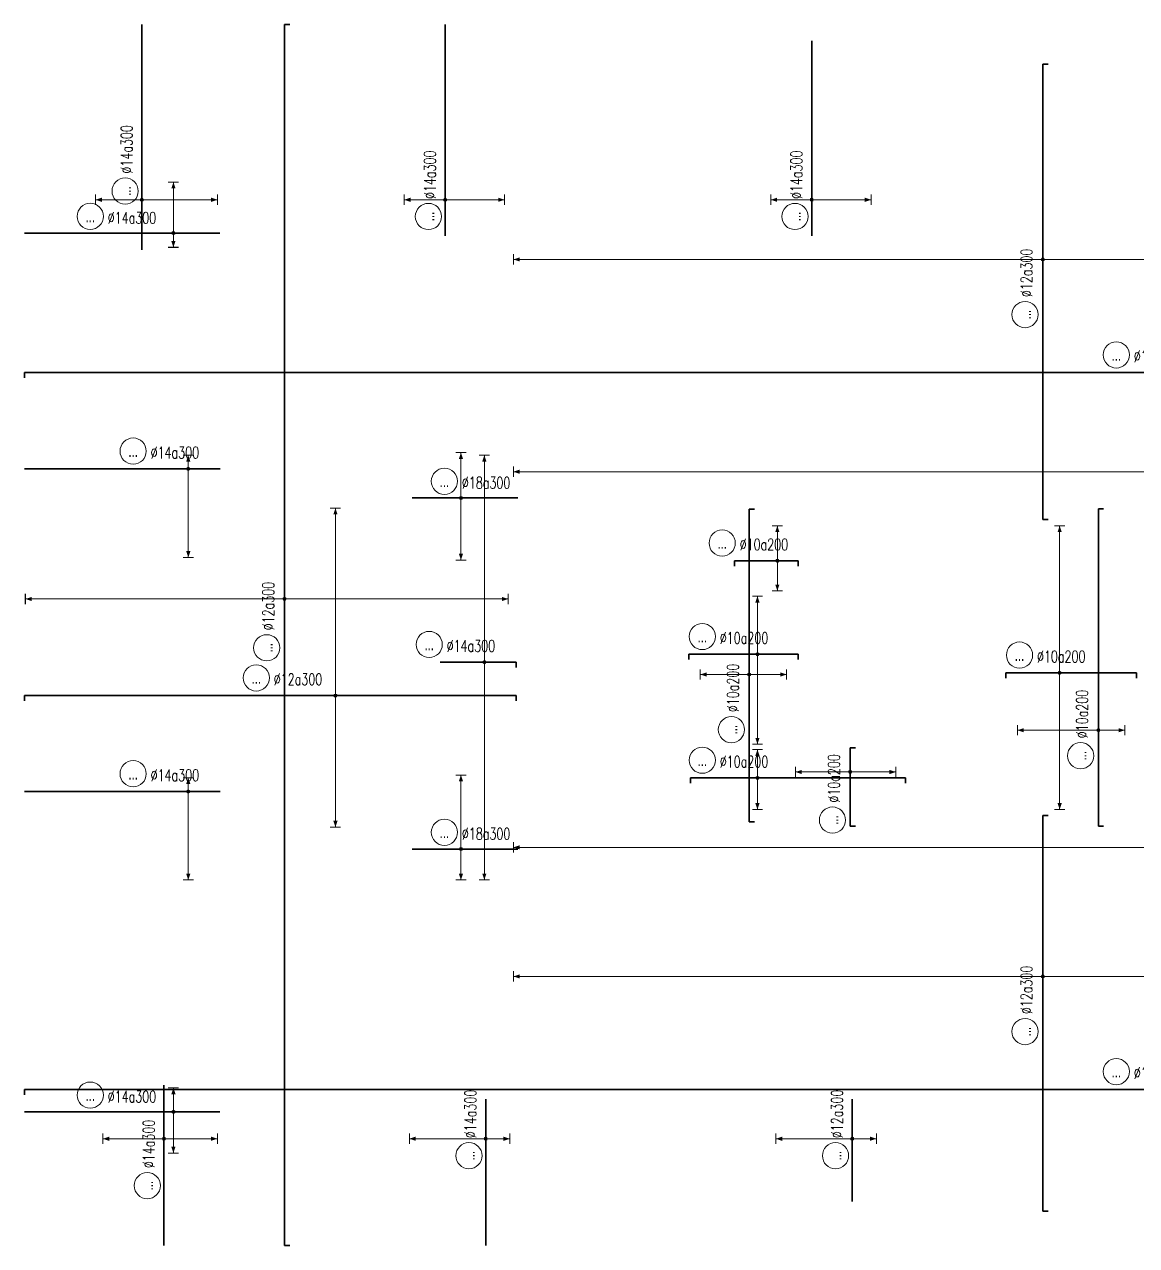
# Model space of a CAD drawing. Header units: millimetres. Extents: x 128150 to 589785, y -24154 to 43820.
# Drawn here: x 254300 to 285855, y 7300 to 41950 of the extents above; entities that cross this region are included whole.
import ezdxf
from ezdxf.enums import TextEntityAlignment as Align

# ---------------------------------------------------------------- set-up
doc = ezdxf.new("R2010")
doc.units = ezdxf.units.MM
doc.layers.get('0').update_dxf_attribs({"lineweight": 20})
for name, color, linetype, lineweight in [('NDC_S_DIM', 1, 'Continuous', 15), ('NDC_S_REBAR', 4, 'Continuous', 35), ('NDC_S_VN TEXT', 7, 'Continuous', 20)]:
    doc.layers.add(name, color=color, linetype=linetype, lineweight=lineweight)
doc.styles.add('ARIAL', font='arial.ttf', dxfattribs={"width": 0.7})
doc.styles.add('NDC_ROMANS', font='romans.shx', dxfattribs={"width": 0.7})

# ---------------------------------------------------------------- blocks, each defined once
blk = doc.blocks.new('*U25')
h = blk.add_hatch(color=6)
edge = h.paths.add_edge_path()
edge.add_arc((-75.12, 0), 0.3, 0, 360)
at = {"layer": 'NDC_S_DIM', "color": 6}
for q in [(-75.12, 48.62), (-75.12, -12.04)]:
    blk.add_line((-75.12, 0), q, dxfattribs=at)
for points in [[(-76.12, 48.62, 0.2, 0.2, 0), (-74.12, 48.62, 0, 0, 0)], [(-76.12, -12.04, 0.2, 0.2, 0), (-74.12, -12.04, 0, 0, 0)]]:
    blk.add_lwpolyline(points, format="xyseb", dxfattribs=at)
at = {"layer": 'NDC_S_DIM'}
blk.add_circle((-82.75, 3.36), 2.48, dxfattribs=at)
at = {"layer": 'NDC_S_DIM', "color": 6}
blk.add_circle((-75.12, 0), 0.3, dxfattribs=at)
for points in [[(-75.52, 47.42), (-75.12, 48.62), (-74.72, 47.42)], [(-75.52, -10.84), (-75.12, -12.04), (-74.72, -10.84)]]:
    blk.add_solid(points, dxfattribs=at)
at = {"layer": 'NDC_S_REBAR'}
for p, q in [((0, 0), (-289.29, 0)), ((-289.29, 0), (-289.29, -1)), ((0, 0), (137.51, 0)), ((137.51, 0), (137.51, -1)), ((-289.29, -1), (-289.29, -1)), ((137.51, -1), (137.51, -1))]:
    blk.add_line(p, q, dxfattribs=at)
at = {"layer": 'NDC_S_VN TEXT', "style": 'ARIAL', "width": 0.7}
blk.add_attdef('KHT', text='', height=2.2, dxfattribs=at).set_placement((-82.75, 3.36), align=Align.MIDDLE_CENTER)
at = {"layer": 'NDC_S_VN TEXT', "color": 3, "style": 'NDC_ROMANS', "width": 0.7}
blk.add_attdef('DKT', (-79.45, 1.98), '', height=2.2, dxfattribs=at)
blk = doc.blocks.new('*U26')
h = blk.add_hatch(color=6)
edge = h.paths.add_edge_path()
edge.add_arc((9.35, 0), 0.3, 0, 360)
at = {"layer": 'NDC_S_DIM', "color": 6}
for q in [(9.35, 35.47), (9.35, -24.86)]:
    blk.add_line((9.35, 0), q, dxfattribs=at)
for points in [[(8.35, 35.47, 0.2, 0.2, 0), (10.35, 35.47, 0, 0, 0)], [(8.35, -24.86, 0.2, 0.2, 0), (10.35, -24.86, 0, 0, 0)]]:
    blk.add_lwpolyline(points, format="xyseb", dxfattribs=at)
at = {"layer": 'NDC_S_DIM'}
blk.add_circle((-5.62, 3.36), 2.48, dxfattribs=at)
at = {"layer": 'NDC_S_DIM', "color": 6}
blk.add_circle((9.35, 0), 0.3, dxfattribs=at)
for points in [[(8.95, 34.27), (9.35, 35.47), (9.75, 34.27)], [(8.95, -23.66), (9.35, -24.86), (9.75, -23.66)]]:
    blk.add_solid(points, dxfattribs=at)
at = {"layer": 'NDC_S_REBAR'}
for p, q in [((0, 0), (-49.48, 0)), ((-49.48, 0), (-49.48, -1)), ((0, 0), (43.52, 0)), ((43.52, 0), (43.52, -1)), ((-49.48, -1), (-49.48, -1)), ((43.52, -1), (43.52, -1))]:
    blk.add_line(p, q, dxfattribs=at)
at = {"layer": 'NDC_S_VN TEXT', "style": 'ARIAL', "width": 0.7}
blk.add_attdef('KHT', text='', height=2.2, dxfattribs=at).set_placement((-5.62, 3.36), align=Align.MIDDLE_CENTER)
at = {"layer": 'NDC_S_VN TEXT', "color": 3, "style": 'NDC_ROMANS', "width": 0.7}
blk.add_attdef('DKT', (-2.32, 1.98), '', height=2.2, dxfattribs=at)
blk = doc.blocks.new('*U34')
h = blk.add_hatch(color=6)
edge = h.paths.add_edge_path()
edge.add_arc((4.81, 0), 0.3, 0, 360)
at = {"layer": 'NDC_S_DIM', "color": 6}
for q in [(4.81, 100.13), (4.81, -154.87)]:
    blk.add_line((4.81, 0), q, dxfattribs=at)
for points in [[(3.81, 100.13, 0.2, 0.2, 0), (5.81, 100.13, 0, 0, 0)], [(3.81, -154.87, 0.2, 0.2, 0), (5.81, -154.87, 0, 0, 0)]]:
    blk.add_lwpolyline(points, format="xyseb", dxfattribs=at)
at = {"layer": 'NDC_S_DIM'}
blk.add_circle((-5.62, 3.36), 2.48, dxfattribs=at)
at = {"layer": 'NDC_S_DIM', "color": 6}
blk.add_circle((4.81, 0), 0.3, dxfattribs=at)
for points in [[(4.41, 98.93), (4.81, 100.13), (5.21, 98.93)], [(4.41, -153.67), (4.81, -154.87), (5.21, -153.67)]]:
    blk.add_solid(points, dxfattribs=at)
at = {"layer": 'NDC_S_REBAR'}
for p, q in [((0, 0), (-39.56, 0)), ((-39.56, 0), (-39.56, -1)), ((0, 0), (35.24, 0)), ((35.24, 0), (35.24, -1)), ((-39.56, -1), (-39.56, -1)), ((35.24, -1), (35.24, -1))]:
    blk.add_line(p, q, dxfattribs=at)
at = {"layer": 'NDC_S_VN TEXT', "style": 'ARIAL', "width": 0.7}
blk.add_attdef('KHT', text='', height=2.2, dxfattribs=at).set_placement((-5.62, 3.36), align=Align.MIDDLE_CENTER)
at = {"layer": 'NDC_S_VN TEXT', "color": 3, "style": 'NDC_ROMANS', "width": 0.7}
blk.add_attdef('DKT', (-2.32, 1.98), '', height=2.2, dxfattribs=at)
blk = doc.blocks.new('*U35')
h = blk.add_hatch(color=6)
edge = h.paths.add_edge_path()
edge.add_arc((3.25, 0), 0.3, 0, 360)
at = {"layer": 'NDC_S_DIM', "color": 6}
for q in [(3.25, 49.02), (3.25, -42.31)]:
    blk.add_line((3.25, 0), q, dxfattribs=at)
for points in [[(2.25, 49.02, 0.2, 0.2, 0), (4.25, 49.02, 0, 0, 0)], [(2.25, -42.31, 0.2, 0.2, 0), (4.25, -42.31, 0, 0, 0)]]:
    blk.add_lwpolyline(points, format="xyseb", dxfattribs=at)
at = {"layer": 'NDC_S_DIM'}
blk.add_circle((-5.98, 3.36), 2.48, dxfattribs=at)
at = {"layer": 'NDC_S_DIM', "color": 6}
blk.add_circle((3.25, 0), 0.3, dxfattribs=at)
for points in [[(2.85, 47.82), (3.25, 49.02), (3.65, 47.82)], [(2.85, -41.11), (3.25, -42.31), (3.65, -41.11)]]:
    blk.add_solid(points, dxfattribs=at)
at = {"layer": 'NDC_S_REBAR'}
for p, q in [((0, 0), (-119.06, 0)), ((-119.06, 0), (-119.06, -1)), ((0, 0), (111.94, 0)), ((111.94, 0), (111.94, -1)), ((-119.06, -1), (-119.06, -1)), ((111.94, -1), (111.94, -1))]:
    blk.add_line(p, q, dxfattribs=at)
at = {"layer": 'NDC_S_VN TEXT', "style": 'ARIAL', "width": 0.7}
blk.add_attdef('KHT', text='', height=2.2, dxfattribs=at).set_placement((-5.98, 3.36), align=Align.MIDDLE_CENTER)
at = {"layer": 'NDC_S_VN TEXT', "color": 3, "style": 'NDC_ROMANS', "width": 0.7}
blk.add_attdef('DKT', (-2.68, 1.98), '', height=2.2, dxfattribs=at)
blk = doc.blocks.new('*U36')
h = blk.add_hatch(color=6)
edge = h.paths.add_edge_path()
edge.add_arc((4.81, 0), 0.3, 0, 360)
at = {"layer": 'NDC_S_DIM', "color": 6}
for q in [(4.81, 100.13), (4.81, -154.87)]:
    blk.add_line((4.81, 0), q, dxfattribs=at)
for points in [[(3.81, 100.13, 0.2, 0.2, 0), (5.81, 100.13, 0, 0, 0)], [(3.81, -154.87, 0.2, 0.2, 0), (5.81, -154.87, 0, 0, 0)]]:
    blk.add_lwpolyline(points, format="xyseb", dxfattribs=at)
at = {"layer": 'NDC_S_DIM'}
blk.add_circle((-5.62, 3.36), 2.48, dxfattribs=at)
at = {"layer": 'NDC_S_DIM', "color": 6}
blk.add_circle((4.81, 0), 0.3, dxfattribs=at)
for points in [[(4.41, 98.93), (4.81, 100.13), (5.21, 98.93)], [(4.41, -153.67), (4.81, -154.87), (5.21, -153.67)]]:
    blk.add_solid(points, dxfattribs=at)
at = {"layer": 'NDC_S_REBAR'}
for p, q in [((0, 0), (-44.4, 0)), ((-44.4, 0), (-44.4, -1)), ((0, 0), (41.76, 0)), ((41.76, 0), (41.76, -1)), ((-44.4, -1), (-44.4, -1)), ((41.76, -1), (41.76, -1))]:
    blk.add_line(p, q, dxfattribs=at)
at = {"layer": 'NDC_S_VN TEXT', "style": 'ARIAL', "width": 0.7}
blk.add_attdef('KHT', text='', height=2.2, dxfattribs=at).set_placement((-5.62, 3.36), align=Align.MIDDLE_CENTER)
at = {"layer": 'NDC_S_VN TEXT', "color": 3, "style": 'NDC_ROMANS', "width": 0.7}
blk.add_attdef('DKT', (-2.32, 1.98), '', height=2.2, dxfattribs=at)
blk = doc.blocks.new('*U28')
h = blk.add_hatch(color=6)
edge = h.paths.add_edge_path()
edge.add_arc((1.97, 0), 0.3, 0, 360)
at = {"layer": 'NDC_S_DIM', "color": 6}
for q in [(1.97, 27.83), (1.97, -25.84)]:
    blk.add_line((1.97, 0), q, dxfattribs=at)
for points in [[(0.97, 27.83, 0.2, 0.2, 0), (2.97, 27.83, 0, 0, 0)], [(0.97, -25.84, 0.2, 0.2, 0), (2.97, -25.84, 0, 0, 0)]]:
    blk.add_lwpolyline(points, format="xyseb", dxfattribs=at)
at = {"layer": 'NDC_S_DIM'}
blk.add_circle((-5.62, 3.36), 2.48, dxfattribs=at)
at = {"layer": 'NDC_S_DIM', "color": 6}
blk.add_circle((1.97, 0), 0.3, dxfattribs=at)
for points in [[(1.57, 26.63), (1.97, 27.83), (2.37, 26.63)], [(1.57, -24.64), (1.97, -25.84), (2.37, -24.64)]]:
    blk.add_solid(points, dxfattribs=at)
at = {"layer": 'NDC_S_REBAR'}
for p, q in [((0, 0), (-8.18, 0)), ((-8.18, 0), (-8.18, -1)), ((0, 0), (16.48, 0)), ((16.48, 0), (16.48, -1)), ((-8.18, -1), (-8.18, -1)), ((16.48, -1), (16.48, -1))]:
    blk.add_line(p, q, dxfattribs=at)
at = {"layer": 'NDC_S_VN TEXT', "style": 'ARIAL', "width": 0.7}
blk.add_attdef('KHT', text='', height=2.2, dxfattribs=at).set_placement((-5.62, 3.36), align=Align.MIDDLE_CENTER)
at = {"layer": 'NDC_S_VN TEXT', "color": 3, "style": 'NDC_ROMANS', "width": 0.7}
blk.add_attdef('DKT', (-2.32, 1.98), '', height=2.2, dxfattribs=at)
blk = doc.blocks.new('*U29')
h = blk.add_hatch(color=6)
edge = h.paths.add_edge_path()
edge.add_arc((4.81, 0), 0.3, 0, 360)
at = {"layer": 'NDC_S_DIM', "color": 6}
for q in [(4.81, 5.38), (4.81, -5.95)]:
    blk.add_line((4.81, 0), q, dxfattribs=at)
for points in [[(3.81, 5.38, 0.2, 0.2, 0), (5.81, 5.38, 0, 0, 0)], [(3.81, -5.95, 0.2, 0.2, 0), (5.81, -5.95, 0, 0, 0)]]:
    blk.add_lwpolyline(points, format="xyseb", dxfattribs=at)
at = {"layer": 'NDC_S_DIM'}
blk.add_circle((-5.62, 3.36), 2.48, dxfattribs=at)
at = {"layer": 'NDC_S_DIM', "color": 6}
blk.add_circle((4.81, 0), 0.3, dxfattribs=at)
for points in [[(4.41, 4.18), (4.81, 5.38), (5.21, 4.18)], [(4.41, -4.75), (4.81, -5.95), (5.21, -4.75)]]:
    blk.add_solid(points, dxfattribs=at)
at = {"layer": 'NDC_S_REBAR'}
for p, q in [((0, 0), (-7.85, 0)), ((-7.85, 0), (-7.85, -1)), ((0, 0), (32.82, 0)), ((32.82, 0), (32.82, -1)), ((-7.85, -1), (-7.85, -1)), ((32.82, -1), (32.82, -1))]:
    blk.add_line(p, q, dxfattribs=at)
at = {"layer": 'NDC_S_VN TEXT', "style": 'ARIAL', "width": 0.7}
blk.add_attdef('KHT', text='', height=2.2, dxfattribs=at).set_placement((-5.62, 3.36), align=Align.MIDDLE_CENTER)
at = {"layer": 'NDC_S_VN TEXT', "color": 3, "style": 'NDC_ROMANS', "width": 0.7}
blk.add_attdef('DKT', (-2.32, 1.98), '', height=2.2, dxfattribs=at)
blk = doc.blocks.new('*U30')
h = blk.add_hatch(color=6)
edge = h.paths.add_edge_path()
edge.add_arc((4.81, 0), 0.3, 0, 360)
at = {"layer": 'NDC_S_DIM', "color": 6}
for q in [(4.81, 10.99), (4.81, -17.01)]:
    blk.add_line((4.81, 0), q, dxfattribs=at)
for points in [[(3.81, 10.99, 0.2, 0.2, 0), (5.81, 10.99, 0, 0, 0)], [(3.81, -17.01, 0.2, 0.2, 0), (5.81, -17.01, 0, 0, 0)]]:
    blk.add_lwpolyline(points, format="xyseb", dxfattribs=at)
at = {"layer": 'NDC_S_DIM'}
blk.add_circle((-5.62, 3.36), 2.48, dxfattribs=at)
at = {"layer": 'NDC_S_DIM', "color": 6}
blk.add_circle((4.81, 0), 0.3, dxfattribs=at)
for points in [[(4.41, 9.79), (4.81, 10.99), (5.21, 9.79)], [(4.41, -15.81), (4.81, -17.01), (5.21, -15.81)]]:
    blk.add_solid(points, dxfattribs=at)
at = {"layer": 'NDC_S_REBAR'}
for p, q in [((0, 0), (-8.18, 0)), ((-8.18, 0), (-8.18, -1)), ((0, 0), (12.48, 0)), ((12.48, 0), (12.48, -1)), ((-8.18, -1), (-8.18, -1)), ((12.48, -1), (12.48, -1))]:
    blk.add_line(p, q, dxfattribs=at)
at = {"layer": 'NDC_S_VN TEXT', "style": 'ARIAL', "width": 0.7}
blk.add_attdef('KHT', text='', height=2.2, dxfattribs=at).set_placement((-5.62, 3.36), align=Align.MIDDLE_CENTER)
at = {"layer": 'NDC_S_VN TEXT', "color": 3, "style": 'NDC_ROMANS', "width": 0.7}
blk.add_attdef('DKT', (-2.32, 1.98), '', height=2.2, dxfattribs=at)
blk = doc.blocks.new('*U31')
h = blk.add_hatch(color=6)
edge = h.paths.add_edge_path()
edge.add_arc((4.81, 0), 0.3, 0, 360)
at = {"layer": 'NDC_S_DIM', "color": 6}
for q in [(4.81, 6.63), (4.81, -5.71)]:
    blk.add_line((4.81, 0), q, dxfattribs=at)
for points in [[(3.81, 6.63, 0.2, 0.2, 0), (5.81, 6.63, 0, 0, 0)], [(3.81, -5.71, 0.2, 0.2, 0), (5.81, -5.71, 0, 0, 0)]]:
    blk.add_lwpolyline(points, format="xyseb", dxfattribs=at)
at = {"layer": 'NDC_S_DIM'}
blk.add_circle((-5.62, 3.36), 2.48, dxfattribs=at)
at = {"layer": 'NDC_S_DIM', "color": 6}
blk.add_circle((4.81, 0), 0.3, dxfattribs=at)
for points in [[(4.41, 5.43), (4.81, 6.63), (5.21, 5.43)], [(4.41, -4.51), (4.81, -5.71), (5.21, -4.51)]]:
    blk.add_solid(points, dxfattribs=at)
at = {"layer": 'NDC_S_REBAR'}
for p, q in [((0, 0), (-3.28, 0)), ((-3.28, 0), (-3.28, -1)), ((0, 0), (8.72, 0)), ((8.72, 0), (8.72, -1)), ((-3.28, -1), (-3.28, -1)), ((8.72, -1), (8.72, -1))]:
    blk.add_line(p, q, dxfattribs=at)
at = {"layer": 'NDC_S_VN TEXT', "style": 'ARIAL', "width": 0.7}
blk.add_attdef('KHT', text='', height=2.2, dxfattribs=at).set_placement((-5.62, 3.36), align=Align.MIDDLE_CENTER)
at = {"layer": 'NDC_S_VN TEXT', "color": 3, "style": 'NDC_ROMANS', "width": 0.7}
blk.add_attdef('DKT', (-2.32, 1.98), '', height=2.2, dxfattribs=at)
blk = doc.blocks.new('*U22')
h = blk.add_hatch(color=6)
edge = h.paths.add_edge_path()
edge.add_arc((-0.79, 0), 0.3, 0, 360)
at = {"layer": 'NDC_S_DIM', "color": 6}
for q in [(-0.79, 15.31), (-0.79, -5.02)]:
    blk.add_line((-0.79, 0), q, dxfattribs=at)
for points in [[(-1.79, 15.31, 0.2, 0.2, 0), (0.21, 15.31, 0, 0, 0)], [(-1.79, -5.02, 0.2, 0.2, 0), (0.21, -5.02, 0, 0, 0)]]:
    blk.add_lwpolyline(points, format="xyseb", dxfattribs=at)
at = {"layer": 'NDC_S_DIM'}
blk.add_circle((-5.62, 3.36), 2.48, dxfattribs=at)
at = {"layer": 'NDC_S_DIM', "color": 6}
blk.add_circle((-0.79, 0), 0.3, dxfattribs=at)
for points in [[(-1.19, 14.11), (-0.79, 15.31), (-0.39, 14.11)], [(-1.19, -3.82), (-0.79, -5.02), (-0.39, -3.82)]]:
    blk.add_solid(points, dxfattribs=at)
at = {"layer": 'NDC_S_REBAR'}
for p, q in [((0, 0), (-18.94, 0)), ((-18.94, 0), (-18.94, -1)), ((0, 0), (41.06, 0)), ((41.06, 0), (41.06, -1)), ((-18.94, -1), (-18.94, -1)), ((41.06, -1), (41.06, -1))]:
    blk.add_line(p, q, dxfattribs=at)
at = {"layer": 'NDC_S_VN TEXT', "style": 'ARIAL', "width": 0.7}
blk.add_attdef('KHT', text='', height=2.2, dxfattribs=at).set_placement((-5.62, 3.36), align=Align.MIDDLE_CENTER)
at = {"layer": 'NDC_S_VN TEXT', "color": 3, "style": 'NDC_ROMANS', "width": 0.7}
blk.add_attdef('DKT', (-2.32, 1.98), '', height=2.2, dxfattribs=at)
blk = doc.blocks.new('*U41')
h = blk.add_hatch(color=6)
edge = h.paths.add_edge_path()
edge.add_arc((4.81, 0), 0.3, 0, 360)
at = {"layer": 'NDC_S_DIM', "color": 6}
for q in [(4.81, 9.26), (4.81, -7.07)]:
    blk.add_line((4.81, 0), q, dxfattribs=at)
for points in [[(3.81, 9.26, 0.2, 0.2, 0), (5.81, 9.26, 0, 0, 0)], [(3.81, -7.07, 0.2, 0.2, 0), (5.81, -7.07, 0, 0, 0)]]:
    blk.add_lwpolyline(points, format="xyseb", dxfattribs=at)
at = {"layer": 'NDC_S_DIM'}
blk.add_circle((-5.62, 3.36), 2.48, dxfattribs=at)
at = {"layer": 'NDC_S_DIM', "color": 6}
blk.add_circle((4.81, 0), 0.3, dxfattribs=at)
for points in [[(4.41, 8.06), (4.81, 9.26), (5.21, 8.06)], [(4.41, -5.87), (4.81, -7.07), (5.21, -5.87)]]:
    blk.add_solid(points, dxfattribs=at)
at = {"layer": 'NDC_S_REBAR'}
for p, q in [((0, 0), (-23.03, 0)), ((-23.03, 0), (-23.03, -1)), ((0, 0), (36.12, 0)), ((36.12, 0), (36.12, -1)), ((-23.03, -1), (-23.03, -1)), ((36.12, -1), (36.12, -1))]:
    blk.add_line(p, q, dxfattribs=at)
at = {"layer": 'NDC_S_VN TEXT', "style": 'ARIAL', "width": 0.7}
blk.add_attdef('KHT', text='', height=2.2, dxfattribs=at).set_placement((-5.62, 3.36), align=Align.MIDDLE_CENTER)
at = {"layer": 'NDC_S_VN TEXT', "color": 3, "style": 'NDC_ROMANS', "width": 0.7}
blk.add_attdef('DKT', (-2.32, 1.98), '', height=2.2, dxfattribs=at)
blk = doc.blocks.new('*U32')
h = blk.add_hatch(color=6)
edge = h.paths.add_edge_path()
edge.add_arc((-75.12, 0), 0.3, 0, 360)
at = {"layer": 'NDC_S_DIM', "color": 6}
for q in [(-75.12, 36.04), (-75.12, -24.63)]:
    blk.add_line((-75.12, 0), q, dxfattribs=at)
for points in [[(-76.12, 36.04, 0.2, 0.2, 0), (-74.12, 36.04, 0, 0, 0)], [(-76.12, -24.63, 0.2, 0.2, 0), (-74.12, -24.63, 0, 0, 0)]]:
    blk.add_lwpolyline(points, format="xyseb", dxfattribs=at)
at = {"layer": 'NDC_S_DIM'}
blk.add_circle((-82.75, 3.36), 2.48, dxfattribs=at)
at = {"layer": 'NDC_S_DIM', "color": 6}
blk.add_circle((-75.12, 0), 0.3, dxfattribs=at)
for points in [[(-75.52, 34.84), (-75.12, 36.04), (-74.72, 34.84)], [(-75.52, -23.43), (-75.12, -24.63), (-74.72, -23.43)]]:
    blk.add_solid(points, dxfattribs=at)
at = {"layer": 'NDC_S_REBAR'}
for p, q in [((0, 0), (-289.29, 0)), ((-289.29, 0), (-289.29, -1)), ((0, 0), (137.51, 0)), ((137.51, 0), (137.51, -1)), ((-289.29, -1), (-289.29, -1)), ((137.51, -1), (137.51, -1))]:
    blk.add_line(p, q, dxfattribs=at)
at = {"layer": 'NDC_S_VN TEXT', "style": 'ARIAL', "width": 0.7}
blk.add_attdef('KHT', text='', height=2.2, dxfattribs=at).set_placement((-82.75, 3.36), align=Align.MIDDLE_CENTER)
at = {"layer": 'NDC_S_VN TEXT', "color": 3, "style": 'NDC_ROMANS', "width": 0.7}
blk.add_attdef('DKT', (-79.45, 1.98), '', height=2.2, dxfattribs=at)
blk = doc.blocks.new('*U47')
h = blk.add_hatch(color=6)
edge = h.paths.add_edge_path()
edge.add_arc((3.48, 0), 0.3, 0, 360)
at = {"layer": 'NDC_S_DIM', "color": 6}
for q in [(3.48, 10.37), (3.48, -8.63)]:
    blk.add_line((3.48, 0), q, dxfattribs=at)
for points in [[(2.48, 10.37, 0.2, 0.2, 0), (4.48, 10.37, 0, 0, 0)], [(2.48, -8.63, 0.2, 0.2, 0), (4.48, -8.63, 0, 0, 0)]]:
    blk.add_lwpolyline(points, format="xyseb", dxfattribs=at)
at = {"layer": 'NDC_S_DIM'}
blk.add_circle((-5.62, 3.36), 2.48, dxfattribs=at)
at = {"layer": 'NDC_S_DIM', "color": 6}
blk.add_circle((3.48, 0), 0.3, dxfattribs=at)
for points in [[(3.08, 9.17), (3.48, 10.37), (3.88, 9.17)], [(3.08, -7.43), (3.48, -8.63), (3.88, -7.43)]]:
    blk.add_solid(points, dxfattribs=at)
at = {"layer": 'NDC_S_REBAR'}
for p, q in [((0, 0), (-6.77, 0)), ((-6.77, 0), (-6.77, -1)), ((0, 0), (8.03, 0)), ((8.03, 0), (8.03, -1)), ((-6.77, -1), (-6.77, -1)), ((8.03, -1), (8.03, -1))]:
    blk.add_line(p, q, dxfattribs=at)
at = {"layer": 'NDC_S_VN TEXT', "style": 'ARIAL', "width": 0.7}
blk.add_attdef('KHT', text='', height=2.2, dxfattribs=at).set_placement((-5.62, 3.36), align=Align.MIDDLE_CENTER)
at = {"layer": 'NDC_S_VN TEXT', "color": 3, "style": 'NDC_ROMANS', "width": 0.7}
blk.add_attdef('DKT', (-2.32, 1.98), '', height=2.2, dxfattribs=at)
blk = doc.blocks.new('*U62')
h = blk.add_hatch(color=6)
edge = h.paths.add_edge_path()
edge.add_arc((4.81, 0), 0.3, 0, 360)
at = {"layer": 'NDC_S_DIM', "color": 6}
for q in [(4.81, 2.57), (4.81, -16.76)]:
    blk.add_line((4.81, 0), q, dxfattribs=at)
for points in [[(3.81, 2.57, 0.2, 0.2, 0), (5.81, 2.57, 0, 0, 0)], [(3.81, -16.76, 0.2, 0.2, 0), (5.81, -16.76, 0, 0, 0)]]:
    blk.add_lwpolyline(points, format="xyseb", dxfattribs=at)
at = {"layer": 'NDC_S_DIM'}
blk.add_circle((-5.62, 3.36), 2.48, dxfattribs=at)
at = {"layer": 'NDC_S_DIM', "color": 6}
blk.add_circle((4.81, 0), 0.3, dxfattribs=at)
for points in [[(4.41, 1.37), (4.81, 2.57), (5.21, 1.37)], [(4.41, -15.56), (4.81, -16.76), (5.21, -15.56)]]:
    blk.add_solid(points, dxfattribs=at)
at = {"layer": 'NDC_S_REBAR'}
for p, q in [((0, 0), (-26.19, 0)), ((-26.19, 0), (-26.19, 0)), ((0, 0), (10.81, 0)), ((10.81, 0), (10.81, 0)), ((10.81, 0), (10.81, 0)), ((-26.19, 0), (-26.19, 0))]:
    blk.add_line(p, q, dxfattribs=at)
at = {"layer": 'NDC_S_VN TEXT', "style": 'ARIAL', "width": 0.7}
blk.add_attdef('KHT', text='', height=2.2, dxfattribs=at).set_placement((-5.62, 3.36), align=Align.MIDDLE_CENTER)
at = {"layer": 'NDC_S_VN TEXT', "color": 3, "style": 'NDC_ROMANS', "width": 0.7}
blk.add_attdef('DKT', (-2.32, 1.98), '', height=2.2, dxfattribs=at)
blk = doc.blocks.new('*U63')
h = blk.add_hatch(color=6)
edge = h.paths.add_edge_path()
edge.add_arc((4.81, 0), 0.3, 0, 360)
at = {"layer": 'NDC_S_DIM', "color": 6}
for q in [(4.81, 2.6), (4.81, -16.73)]:
    blk.add_line((4.81, 0), q, dxfattribs=at)
for points in [[(3.81, 2.6, 0.2, 0.2, 0), (5.81, 2.6, 0, 0, 0)], [(3.81, -16.73, 0.2, 0.2, 0), (5.81, -16.73, 0, 0, 0)]]:
    blk.add_lwpolyline(points, format="xyseb", dxfattribs=at)
at = {"layer": 'NDC_S_DIM'}
blk.add_circle((-5.62, 3.36), 2.48, dxfattribs=at)
at = {"layer": 'NDC_S_DIM', "color": 6}
blk.add_circle((4.81, 0), 0.3, dxfattribs=at)
for points in [[(4.41, 1.4), (4.81, 2.6), (5.21, 1.4)], [(4.41, -15.53), (4.81, -16.73), (5.21, -15.53)]]:
    blk.add_solid(points, dxfattribs=at)
at = {"layer": 'NDC_S_REBAR'}
for p, q in [((0, 0), (-26.19, 0)), ((-26.19, 0), (-26.19, 0)), ((0, 0), (10.81, 0)), ((10.81, 0), (10.81, 0)), ((10.81, 0), (10.81, 0)), ((-26.19, 0), (-26.19, 0))]:
    blk.add_line(p, q, dxfattribs=at)
at = {"layer": 'NDC_S_VN TEXT', "style": 'ARIAL', "width": 0.7}
blk.add_attdef('KHT', text='', height=2.2, dxfattribs=at).set_placement((-5.62, 3.36), align=Align.MIDDLE_CENTER)
at = {"layer": 'NDC_S_VN TEXT', "color": 3, "style": 'NDC_ROMANS', "width": 0.7}
blk.add_attdef('DKT', (-2.32, 1.98), '', height=2.2, dxfattribs=at)
blk = doc.blocks.new('*U70')
h = blk.add_hatch(color=6)
edge = h.paths.add_edge_path()
edge.add_arc((4.81, 0), 0.3, 0, 360)
at = {"layer": 'NDC_S_DIM', "color": 6}
for q in [(4.81, 39.15), (4.81, -41.18)]:
    blk.add_line((4.81, 0), q, dxfattribs=at)
for points in [[(3.81, 39.15, 0.2, 0.2, 0), (5.81, 39.15, 0, 0, 0)], [(3.81, -41.18, 0.2, 0.2, 0), (5.81, -41.18, 0, 0, 0)]]:
    blk.add_lwpolyline(points, format="xyseb", dxfattribs=at)
at = {"layer": 'NDC_S_DIM'}
blk.add_circle((-5.62, 3.36), 2.48, dxfattribs=at)
at = {"layer": 'NDC_S_DIM', "color": 6}
blk.add_circle((4.81, 0), 0.3, dxfattribs=at)
for points in [[(4.41, 37.95), (4.81, 39.15), (5.21, 37.95)], [(4.41, -39.98), (4.81, -41.18), (5.21, -39.98)]]:
    blk.add_solid(points, dxfattribs=at)
at = {"layer": 'NDC_S_REBAR'}
for p, q in [((0, 0), (-3.52, 0)), ((-3.52, 0), (-3.52, 0)), ((0, 0), (10.81, 0)), ((10.81, 0), (10.81, -1)), ((-3.52, 0), (-3.52, 0)), ((10.81, -1), (10.81, -1))]:
    blk.add_line(p, q, dxfattribs=at)
at = {"layer": 'NDC_S_VN TEXT', "style": 'ARIAL', "width": 0.7}
blk.add_attdef('KHT', text='', height=2.2, dxfattribs=at).set_placement((-5.62, 3.36), align=Align.MIDDLE_CENTER)
at = {"layer": 'NDC_S_VN TEXT', "color": 3, "style": 'NDC_ROMANS', "width": 0.7}
blk.add_attdef('DKT', (-2.32, 1.98), '', height=2.2, dxfattribs=at)
blk = doc.blocks.new('*U71')
h = blk.add_hatch(color=6)
edge = h.paths.add_edge_path()
edge.add_arc((4.81, 0), 0.3, 0, 360)
at = {"layer": 'NDC_S_DIM', "color": 6}
for q in [(4.81, 133.93), (4.81, -121.07)]:
    blk.add_line((4.81, 0), q, dxfattribs=at)
for points in [[(3.81, 133.93, 0.2, 0.2, 0), (5.81, 133.93, 0, 0, 0)], [(3.81, -121.07, 0.2, 0.2, 0), (5.81, -121.07, 0, 0, 0)]]:
    blk.add_lwpolyline(points, format="xyseb", dxfattribs=at)
at = {"layer": 'NDC_S_DIM'}
blk.add_circle((-5.62, 3.36), 2.48, dxfattribs=at)
at = {"layer": 'NDC_S_DIM', "color": 6}
blk.add_circle((4.81, 0), 0.3, dxfattribs=at)
for points in [[(4.41, 132.73), (4.81, 133.93), (5.21, 132.73)], [(4.41, -119.87), (4.81, -121.07), (5.21, -119.87)]]:
    blk.add_solid(points, dxfattribs=at)
at = {"layer": 'NDC_S_REBAR'}
for p, q in [((0, 0), (-11.85, 0)), ((-11.85, 0), (-11.85, 0)), ((0, 0), (10.81, 0)), ((10.81, 0), (10.81, -1)), ((-11.85, 0), (-11.85, 0)), ((10.81, -1), (10.81, -1))]:
    blk.add_line(p, q, dxfattribs=at)
at = {"layer": 'NDC_S_VN TEXT', "style": 'ARIAL', "width": 0.7}
blk.add_attdef('KHT', text='', height=2.2, dxfattribs=at).set_placement((-5.62, 3.36), align=Align.MIDDLE_CENTER)
at = {"layer": 'NDC_S_VN TEXT', "color": 3, "style": 'NDC_ROMANS', "width": 0.7}
blk.add_attdef('DKT', (-2.32, 1.98), '', height=2.2, dxfattribs=at)
blk = doc.blocks.new('*U68')
h = blk.add_hatch(color=6)
edge = h.paths.add_edge_path()
edge.add_arc((6.53, 0), 0.3, 0, 360)
at = {"layer": 'NDC_S_DIM', "color": 6}
for q in [(6.53, 142.72), (6.53, -112.28)]:
    blk.add_line((6.53, 0), q, dxfattribs=at)
for points in [[(5.53, 142.72, 0.2, 0.2, 0), (7.53, 142.72, 0, 0, 0)], [(5.53, -112.28, 0.2, 0.2, 0), (7.53, -112.28, 0, 0, 0)]]:
    blk.add_lwpolyline(points, format="xyseb", dxfattribs=at)
at = {"layer": 'NDC_S_DIM'}
blk.add_circle((3.49, 3.36), 2.48, dxfattribs=at)
at = {"layer": 'NDC_S_DIM', "color": 6}
blk.add_circle((6.53, 0), 0.3, dxfattribs=at)
for points in [[(6.13, 141.52), (6.53, 142.72), (6.93, 141.52)], [(6.13, -111.08), (6.53, -112.28), (6.93, -111.08)]]:
    blk.add_solid(points, dxfattribs=at)
at = {"layer": 'NDC_S_REBAR'}
for p, q in [((0, 0), (-2.52, 0)), ((-2.52, 0), (-2.52, -1)), ((0, 0), (20.15, 0)), ((20.15, 0), (20.15, 0)), ((20.15, 0), (20.15, 0)), ((-2.52, -1), (-2.52, -1))]:
    blk.add_line(p, q, dxfattribs=at)
at = {"layer": 'NDC_S_VN TEXT', "style": 'ARIAL', "width": 0.7}
blk.add_attdef('KHT', text='', height=2.2, dxfattribs=at).set_placement((3.49, 3.36), align=Align.MIDDLE_CENTER)
at = {"layer": 'NDC_S_VN TEXT', "color": 3, "style": 'NDC_ROMANS', "width": 0.7}
blk.add_attdef('DKT', (6.79, 1.98), '', height=2.2, dxfattribs=at)
blk = doc.blocks.new('*U67')
h = blk.add_hatch(color=6)
edge = h.paths.add_edge_path()
edge.add_arc((1.64, 0), 0.3, 0, 360)
at = {"layer": 'NDC_S_DIM', "color": 6}
for q in [(1.64, 13.99), (1.64, -5.85)]:
    blk.add_line((1.64, 0), q, dxfattribs=at)
for points in [[(0.64, 13.99, 0.2, 0.2, 0), (2.64, 13.99, 0, 0, 0)], [(0.64, -5.85, 0.2, 0.2, 0), (2.64, -5.85, 0, 0, 0)]]:
    blk.add_lwpolyline(points, format="xyseb", dxfattribs=at)
at = {"layer": 'NDC_S_DIM'}
blk.add_circle((-1.49, 3.16), 2.48, dxfattribs=at)
at = {"layer": 'NDC_S_DIM', "color": 6}
blk.add_circle((1.64, 0), 0.3, dxfattribs=at)
for points in [[(1.24, 12.79), (1.64, 13.99), (2.04, 12.79)], [(1.24, -4.65), (1.64, -5.85), (2.04, -4.65)]]:
    blk.add_solid(points, dxfattribs=at)
at = {"layer": 'NDC_S_REBAR'}
for p, q in [((0, 0), (-7.6, 0)), ((-7.6, 0), (-7.6, 0)), ((0, 0), (12.4, 0)), ((12.4, 0), (12.4, 0)), ((12.4, 0), (12.4, 0)), ((-7.6, 0), (-7.6, 0))]:
    blk.add_line(p, q, dxfattribs=at)
at = {"layer": 'NDC_S_VN TEXT', "style": 'ARIAL', "width": 0.7}
blk.add_attdef('KHT', text='', height=2.2, dxfattribs=at).set_placement((-1.49, 3.16), align=Align.MIDDLE_CENTER)
at = {"layer": 'NDC_S_VN TEXT', "color": 3, "style": 'NDC_ROMANS', "width": 0.7}
blk.add_attdef('DKT', (1.81, 1.78), '', height=2.2, dxfattribs=at)
blk = doc.blocks.new('*U66')
h = blk.add_hatch(color=6)
edge = h.paths.add_edge_path()
edge.add_arc((1.64, 0), 0.3, 0, 360)
at = {"layer": 'NDC_S_DIM', "color": 6}
for q in [(1.64, 8.58), (1.64, -11.75)]:
    blk.add_line((1.64, 0), q, dxfattribs=at)
for points in [[(0.64, 8.58, 0.2, 0.2, 0), (2.64, 8.58, 0, 0, 0)], [(0.64, -11.75, 0.2, 0.2, 0), (2.64, -11.75, 0, 0, 0)]]:
    blk.add_lwpolyline(points, format="xyseb", dxfattribs=at)
at = {"layer": 'NDC_S_DIM'}
blk.add_circle((-1.49, 3.16), 2.48, dxfattribs=at)
at = {"layer": 'NDC_S_DIM', "color": 6}
blk.add_circle((1.64, 0), 0.3, dxfattribs=at)
for points in [[(1.24, 7.38), (1.64, 8.58), (2.04, 7.38)], [(1.24, -10.55), (1.64, -11.75), (2.04, -10.55)]]:
    blk.add_solid(points, dxfattribs=at)
at = {"layer": 'NDC_S_REBAR'}
for p, q in [((0, 0), (-7.6, 0)), ((-7.6, 0), (-7.6, 0)), ((0, 0), (12.4, 0)), ((12.4, 0), (12.4, 0)), ((12.4, 0), (12.4, 0)), ((-7.6, 0), (-7.6, 0))]:
    blk.add_line(p, q, dxfattribs=at)
at = {"layer": 'NDC_S_VN TEXT', "style": 'ARIAL', "width": 0.7}
blk.add_attdef('KHT', text='', height=2.2, dxfattribs=at).set_placement((-1.49, 3.16), align=Align.MIDDLE_CENTER)
at = {"layer": 'NDC_S_VN TEXT', "color": 3, "style": 'NDC_ROMANS', "width": 0.7}
blk.add_attdef('DKT', (1.81, 1.78), '', height=2.2, dxfattribs=at)
blk = doc.blocks.new('*U91')
h = blk.add_hatch(color=6)
edge = h.paths.add_edge_path()
edge.add_arc((-0.77, 0), 0.3, 0, 360)
at = {"layer": 'NDC_S_DIM', "color": 6}
for q in [(-0.77, 7.75), (-0.77, -11.25)]:
    blk.add_line((-0.77, 0), q, dxfattribs=at)
for points in [[(-1.77, 7.75, 0.2, 0.2, 0), (0.23, 7.75, 0, 0, 0)], [(-1.77, -11.25, 0.2, 0.2, 0), (0.23, -11.25, 0, 0, 0)]]:
    blk.add_lwpolyline(points, format="xyseb", dxfattribs=at)
at = {"layer": 'NDC_S_DIM'}
blk.add_circle((-3.93, 3.16), 2.48, dxfattribs=at)
at = {"layer": 'NDC_S_DIM', "color": 6}
blk.add_circle((-0.77, 0), 0.3, dxfattribs=at)
for points in [[(-1.17, 6.55), (-0.77, 7.75), (-0.37, 6.55)], [(-1.17, -10.05), (-0.77, -11.25), (-0.37, -10.05)]]:
    blk.add_solid(points, dxfattribs=at)
at = {"layer": 'NDC_S_REBAR'}
for p, q in [((0, 0), (-7.6, 0)), ((-7.6, 0), (-7.6, 0)), ((0, 0), (29.27, 0)), ((29.27, 0), (29.27, 0)), ((29.27, 0), (29.27, 0)), ((-7.6, 0), (-7.6, 0))]:
    blk.add_line(p, q, dxfattribs=at)
at = {"layer": 'NDC_S_VN TEXT', "style": 'ARIAL', "width": 0.7}
blk.add_attdef('KHT', text='', height=2.2, dxfattribs=at).set_placement((-3.93, 3.16), align=Align.MIDDLE_CENTER)
at = {"layer": 'NDC_S_VN TEXT', "color": 3, "style": 'NDC_ROMANS', "width": 0.7}
blk.add_attdef('DKT', (-0.63, 1.78), '', height=2.2, dxfattribs=at)
blk = doc.blocks.new('*U90')
h = blk.add_hatch(color=6)
edge = h.paths.add_edge_path()
edge.add_arc((-0.77, 0), 0.3, 0, 360)
at = {"layer": 'NDC_S_DIM', "color": 6}
for q in [(-0.77, 7.75), (-0.77, -11.25)]:
    blk.add_line((-0.77, 0), q, dxfattribs=at)
for points in [[(-1.77, 7.75, 0.2, 0.2, 0), (0.23, 7.75, 0, 0, 0)], [(-1.77, -11.25, 0.2, 0.2, 0), (0.23, -11.25, 0, 0, 0)]]:
    blk.add_lwpolyline(points, format="xyseb", dxfattribs=at)
at = {"layer": 'NDC_S_DIM'}
blk.add_circle((-3.93, 3.16), 2.48, dxfattribs=at)
at = {"layer": 'NDC_S_DIM', "color": 6}
blk.add_circle((-0.77, 0), 0.3, dxfattribs=at)
for points in [[(-1.17, 6.55), (-0.77, 7.75), (-0.37, 6.55)], [(-1.17, -10.05), (-0.77, -11.25), (-0.37, -10.05)]]:
    blk.add_solid(points, dxfattribs=at)
at = {"layer": 'NDC_S_REBAR'}
for p, q in [((0, 0), (-7.6, 0)), ((-7.6, 0), (-7.6, 0)), ((0, 0), (32.4, 0)), ((32.4, 0), (32.4, 0)), ((32.4, 0), (32.4, 0)), ((-7.6, 0), (-7.6, 0))]:
    blk.add_line(p, q, dxfattribs=at)
at = {"layer": 'NDC_S_VN TEXT', "style": 'ARIAL', "width": 0.7}
blk.add_attdef('KHT', text='', height=2.2, dxfattribs=at).set_placement((-3.93, 3.16), align=Align.MIDDLE_CENTER)
at = {"layer": 'NDC_S_VN TEXT', "color": 3, "style": 'NDC_ROMANS', "width": 0.7}
blk.add_attdef('DKT', (-0.63, 1.78), '', height=2.2, dxfattribs=at)
blk = doc.blocks.new('*U75')
h = blk.add_hatch(color=6)
edge = h.paths.add_edge_path()
edge.add_arc((4.94, 0), 0.3, 0, 360)
at = {"layer": 'NDC_S_DIM', "color": 6}
for q in [(4.94, 14.43), (4.94, -4.57)]:
    blk.add_line((4.94, 0), q, dxfattribs=at)
for points in [[(3.94, 14.43, 0.2, 0.2, 0), (5.94, 14.43, 0, 0, 0)], [(3.94, -4.57, 0.2, 0.2, 0), (5.94, -4.57, 0, 0, 0)]]:
    blk.add_lwpolyline(points, format="xyseb", dxfattribs=at)
at = {"layer": 'NDC_S_DIM'}
blk.add_circle((1.74, 3.16), 2.48, dxfattribs=at)
at = {"layer": 'NDC_S_DIM', "color": 6}
blk.add_circle((4.94, 0), 0.3, dxfattribs=at)
for points in [[(4.54, 13.23), (4.94, 14.43), (5.34, 13.23)], [(4.54, -3.37), (4.94, -4.57), (5.34, -3.37)]]:
    blk.add_solid(points, dxfattribs=at)
at = {"layer": 'NDC_S_REBAR'}
for p, q in [((0, 0), (-6.94, 0)), ((-6.94, 0), (-6.94, 0)), ((0, 0), (12.4, 0)), ((12.4, 0), (12.4, 0)), ((12.4, 0), (12.4, 0)), ((-6.94, 0), (-6.94, 0))]:
    blk.add_line(p, q, dxfattribs=at)
at = {"layer": 'NDC_S_VN TEXT', "style": 'ARIAL', "width": 0.7}
blk.add_attdef('KHT', text='', height=2.2, dxfattribs=at).set_placement((1.74, 3.16), align=Align.MIDDLE_CENTER)
at = {"layer": 'NDC_S_VN TEXT', "color": 3, "style": 'NDC_ROMANS', "width": 0.7}
blk.add_attdef('DKT', (5.04, 1.78), '', height=2.2, dxfattribs=at)
blk = doc.blocks.new('*U88')
h = blk.add_hatch(color=6)
edge = h.paths.add_edge_path()
edge.add_arc((4.94, 0), 0.3, 0, 360)
at = {"layer": 'NDC_S_DIM', "color": 6}
for q in [(4.94, 14.43), (4.94, -4.57)]:
    blk.add_line((4.94, 0), q, dxfattribs=at)
for points in [[(3.94, 14.43, 0.2, 0.2, 0), (5.94, 14.43, 0, 0, 0)], [(3.94, -4.57, 0.2, 0.2, 0), (5.94, -4.57, 0, 0, 0)]]:
    blk.add_lwpolyline(points, format="xyseb", dxfattribs=at)
at = {"layer": 'NDC_S_DIM'}
blk.add_circle((1.74, 3.16), 2.48, dxfattribs=at)
at = {"layer": 'NDC_S_DIM', "color": 6}
blk.add_circle((4.94, 0), 0.3, dxfattribs=at)
for points in [[(4.54, 13.23), (4.94, 14.43), (5.34, 13.23)], [(4.54, -3.37), (4.94, -4.57), (5.34, -3.37)]]:
    blk.add_solid(points, dxfattribs=at)
at = {"layer": 'NDC_S_REBAR'}
for p, q in [((0, 0), (-15.27, 0)), ((-15.27, 0), (-15.27, 0)), ((0, 0), (12.4, 0)), ((12.4, 0), (12.4, 0)), ((12.4, 0), (12.4, 0)), ((-15.27, 0), (-15.27, 0))]:
    blk.add_line(p, q, dxfattribs=at)
at = {"layer": 'NDC_S_VN TEXT', "style": 'ARIAL', "width": 0.7}
blk.add_attdef('KHT', text='', height=2.2, dxfattribs=at).set_placement((1.74, 3.16), align=Align.MIDDLE_CENTER)
at = {"layer": 'NDC_S_VN TEXT', "color": 3, "style": 'NDC_ROMANS', "width": 0.7}
blk.add_attdef('DKT', (5.04, 1.78), '', height=2.2, dxfattribs=at)
blk = doc.blocks.new('*U73')
h = blk.add_hatch(color=6)
edge = h.paths.add_edge_path()
edge.add_arc((4.94, 0), 0.3, 0, 360)
at = {"layer": 'NDC_S_DIM', "color": 6}
for q in [(4.94, 11.57), (4.94, -10.1)]:
    blk.add_line((4.94, 0), q, dxfattribs=at)
for points in [[(3.94, 11.57, 0.2, 0.2, 0), (5.94, 11.57, 0, 0, 0)], [(3.94, -10.1, 0.2, 0.2, 0), (5.94, -10.1, 0, 0, 0)]]:
    blk.add_lwpolyline(points, format="xyseb", dxfattribs=at)
at = {"layer": 'NDC_S_DIM'}
blk.add_circle((-3.93, 3.16), 2.48, dxfattribs=at)
at = {"layer": 'NDC_S_DIM', "color": 6}
blk.add_circle((4.94, 0), 0.3, dxfattribs=at)
for points in [[(4.54, 10.37), (4.94, 11.57), (5.34, 10.37)], [(4.54, -8.9), (4.94, -10.1), (5.34, -8.9)]]:
    blk.add_solid(points, dxfattribs=at)
at = {"layer": 'NDC_S_REBAR'}
for p, q in [((0, 0), (-15.27, 0)), ((-15.27, 0), (-15.27, 0)), ((0, 0), (15.06, 0)), ((15.06, 0), (15.06, 0)), ((15.06, 0), (15.06, 0)), ((-15.27, 0), (-15.27, 0))]:
    blk.add_line(p, q, dxfattribs=at)
at = {"layer": 'NDC_S_VN TEXT', "style": 'ARIAL', "width": 0.7}
blk.add_attdef('KHT', text='', height=2.2, dxfattribs=at).set_placement((-3.93, 3.16), align=Align.MIDDLE_CENTER)
at = {"layer": 'NDC_S_VN TEXT', "color": 3, "style": 'NDC_ROMANS', "width": 0.7}
blk.add_attdef('DKT', (-0.63, 1.78), '', height=2.2, dxfattribs=at)
blk = doc.blocks.new('*U87')
h = blk.add_hatch(color=6)
edge = h.paths.add_edge_path()
edge.add_arc((4.45, 0), 0.3, 0, 360)
at = {"layer": 'NDC_S_DIM', "color": 6}
for q in [(4.45, 4.53), (4.45, -7.8)]:
    blk.add_line((4.45, 0), q, dxfattribs=at)
for points in [[(3.45, 4.53, 0.2, 0.2, 0), (5.45, 4.53, 0, 0, 0)], [(3.45, -7.8, 0.2, 0.2, 0), (5.45, -7.8, 0, 0, 0)]]:
    blk.add_lwpolyline(points, format="xyseb", dxfattribs=at)
at = {"layer": 'NDC_S_DIM'}
blk.add_circle((-11.28, 3.16), 2.48, dxfattribs=at)
at = {"layer": 'NDC_S_DIM', "color": 6}
blk.add_circle((4.45, 0), 0.3, dxfattribs=at)
for points in [[(4.05, 3.33), (4.45, 4.53), (4.85, 3.33)], [(4.05, -6.6), (4.45, -7.8), (4.85, -6.6)]]:
    blk.add_solid(points, dxfattribs=at)
at = {"layer": 'NDC_S_REBAR'}
for p, q in [((0, 0), (-23.74, 0)), ((-23.74, 0), (-23.74, 0)), ((0, 0), (13.26, 0)), ((13.26, 0), (13.26, 0)), ((13.26, 0), (13.26, 0)), ((-23.74, 0), (-23.74, 0))]:
    blk.add_line(p, q, dxfattribs=at)
at = {"layer": 'NDC_S_VN TEXT', "style": 'ARIAL', "width": 0.7}
blk.add_attdef('KHT', text='', height=2.2, dxfattribs=at).set_placement((-11.28, 3.16), align=Align.MIDDLE_CENTER)
at = {"layer": 'NDC_S_VN TEXT', "color": 3, "style": 'NDC_ROMANS', "width": 0.7}
blk.add_attdef('DKT', (-7.98, 1.78), '', height=2.2, dxfattribs=at)
blk = doc.blocks.new('*U85')
h = blk.add_hatch(color=6)
edge = h.paths.add_edge_path()
edge.add_arc((-0.77, 0), 0.3, 0, 360)
at = {"layer": 'NDC_S_DIM', "color": 6}
for q in [(-0.77, 8.75), (-0.77, -14.29)]:
    blk.add_line((-0.77, 0), q, dxfattribs=at)
for points in [[(-1.77, 8.75, 0.2, 0.2, 0), (0.23, 8.75, 0, 0, 0)], [(-1.77, -14.29, 0.2, 0.2, 0), (0.23, -14.29, 0, 0, 0)]]:
    blk.add_lwpolyline(points, format="xyseb", dxfattribs=at)
at = {"layer": 'NDC_S_DIM'}
blk.add_circle((0.88, 3.16), 2.48, dxfattribs=at)
at = {"layer": 'NDC_S_DIM', "color": 6}
blk.add_circle((-0.77, 0), 0.3, dxfattribs=at)
for points in [[(-1.17, 7.55), (-0.77, 8.75), (-0.37, 7.55)], [(-1.17, -13.09), (-0.77, -14.29), (-0.37, -13.09)]]:
    blk.add_solid(points, dxfattribs=at)
at = {"layer": 'NDC_S_REBAR'}
for p, q in [((0, 0), (-10.27, 0)), ((-10.27, 0), (-10.27, 0)), ((0, 0), (32.4, 0)), ((32.4, 0), (32.4, 0)), ((32.4, 0), (32.4, 0)), ((-10.27, 0), (-10.27, 0))]:
    blk.add_line(p, q, dxfattribs=at)
at = {"layer": 'NDC_S_VN TEXT', "style": 'ARIAL', "width": 0.7}
blk.add_attdef('KHT', text='', height=2.2, dxfattribs=at).set_placement((0.88, 3.16), align=Align.MIDDLE_CENTER)
at = {"layer": 'NDC_S_VN TEXT', "color": 3, "style": 'NDC_ROMANS', "width": 0.7}
blk.add_attdef('DKT', (4.18, 1.78), '', height=2.2, dxfattribs=at)
blk = doc.blocks.new('*U86')
h = blk.add_hatch(color=6)
edge = h.paths.add_edge_path()
edge.add_arc((4.45, 0), 0.3, 0, 360)
at = {"layer": 'NDC_S_DIM', "color": 6}
for q in [(4.45, 9.63), (4.45, -2.7)]:
    blk.add_line((4.45, 0), q, dxfattribs=at)
for points in [[(3.45, 9.63, 0.2, 0.2, 0), (5.45, 9.63, 0, 0, 0)], [(3.45, -2.7, 0.2, 0.2, 0), (5.45, -2.7, 0, 0, 0)]]:
    blk.add_lwpolyline(points, format="xyseb", dxfattribs=at)
at = {"layer": 'NDC_S_DIM'}
blk.add_circle((-11.28, 3.16), 2.48, dxfattribs=at)
at = {"layer": 'NDC_S_DIM', "color": 6}
blk.add_circle((4.45, 0), 0.3, dxfattribs=at)
for points in [[(4.05, 8.43), (4.45, 9.63), (4.85, 8.43)], [(4.05, -1.5), (4.45, -2.7), (4.85, -1.5)]]:
    blk.add_solid(points, dxfattribs=at)
at = {"layer": 'NDC_S_REBAR'}
for p, q in [((0, 0), (-23.74, 0)), ((-23.74, 0), (-23.74, 0)), ((0, 0), (13.26, 0)), ((13.26, 0), (13.26, 0)), ((13.26, 0), (13.26, 0)), ((-23.74, 0), (-23.74, 0))]:
    blk.add_line(p, q, dxfattribs=at)
at = {"layer": 'NDC_S_VN TEXT', "style": 'ARIAL', "width": 0.7}
blk.add_attdef('KHT', text='', height=2.2, dxfattribs=at).set_placement((-11.28, 3.16), align=Align.MIDDLE_CENTER)
at = {"layer": 'NDC_S_VN TEXT', "color": 3, "style": 'NDC_ROMANS', "width": 0.7}
blk.add_attdef('DKT', (-7.98, 1.78), '', height=2.2, dxfattribs=at)

msp = doc.modelspace()

# ---------------------------------------------------------------- block references
at = {"layer": 'NDC_S_REBAR', "xscale": 150, "yscale": 150, "zscale": 150, "rotation": 90}
for name, p, values in [('*U35', (261679, 25159), {'KHT': '...', 'DKT': '%%c12a300'}), ('*U85', (257632, 37090), {'KHT': '...', 'DKT': '%%c14a300'}), ('*U90', (266237, 37090), {'KHT': '...', 'DKT': '%%c14a300'}), ('*U91', (276637, 37090), {'KHT': '...', 'DKT': '%%c14a300'}), ('*U36', (283194, 34560), {'KHT': '...', 'DKT': '%%c12a300'}), ('*U68', (289583, 28278), {'KHT': '...', 'DKT': '%%c14a300'}), ('*U41', (274864, 22782), {'KHT': '...', 'DKT': '%%c10a200'}), ('*U22', (284771, 22042), {'KHT': '...', 'DKT': '%%c10a200'}), ('*U47', (277730, 20216), {'KHT': '...', 'DKT': '%%c10a200'}), ('*U34', (283194, 14215), {'KHT': '...', 'DKT': '%%c12a300'}), ('*U71', (288264, 17878), {'KHT': '...', 'DKT': '%%c14a300'}), ('*U73', (258260, 9590), {'KHT': '...', 'DKT': '%%c14a300'}), ('*U88', (267387, 9590), {'KHT': '...', 'DKT': '%%c14a300'}), ('*U75', (277787, 9590), {'KHT': '...', 'DKT': '%%c12a300'})]:
    msp.add_blockref(name, p, dxfattribs=at).add_auto_attribs(values)
at = {"layer": 'NDC_S_REBAR', "xscale": 150, "yscale": 150, "zscale": 150}
for name, p, values in [('*U32', (297693, 32069), {'KHT': '...', 'DKT': '%%c12a300'}), ('*U86', (257860, 36030), {'KHT': '...', 'DKT': '%%c14a300'}), ('*U62', (258228, 29339), {'KHT': '...', 'DKT': '%%c14a300'}), ('*U66', (266440, 28513), {'KHT': '...', 'DKT': '%%c18a300'}), ('*U70', (266628, 23853), {'KHT': '...', 'DKT': '%%c14a300'}), ('*U26', (261722, 22904), {'KHT': '...', 'DKT': '%%c12a300'}), ('*U31', (274941, 26731), {'KHT': '...', 'DKT': '%%c10a200'}), ('*U28', (283377, 23551), {'KHT': '...', 'DKT': '%%c10a200'}), ('*U30', (274377, 24077), {'KHT': '...', 'DKT': '%%c10a200'}), ('*U29', (274377, 20568), {'KHT': '...', 'DKT': '%%c10a200'}), ('*U63', (258228, 20185), {'KHT': '...', 'DKT': '%%c14a300'}), ('*U67', (266440, 18552), {'KHT': '...', 'DKT': '%%c18a300'}), ('*U25', (297693, 11732), {'KHT': '...', 'DKT': '%%c12a300'}), ('*U87', (257860, 11095), {'KHT': '...', 'DKT': '%%c14a300'})]:
    msp.add_blockref(name, p, dxfattribs=at).add_auto_attribs(values)

doc.saveas('drawing.dxf')
